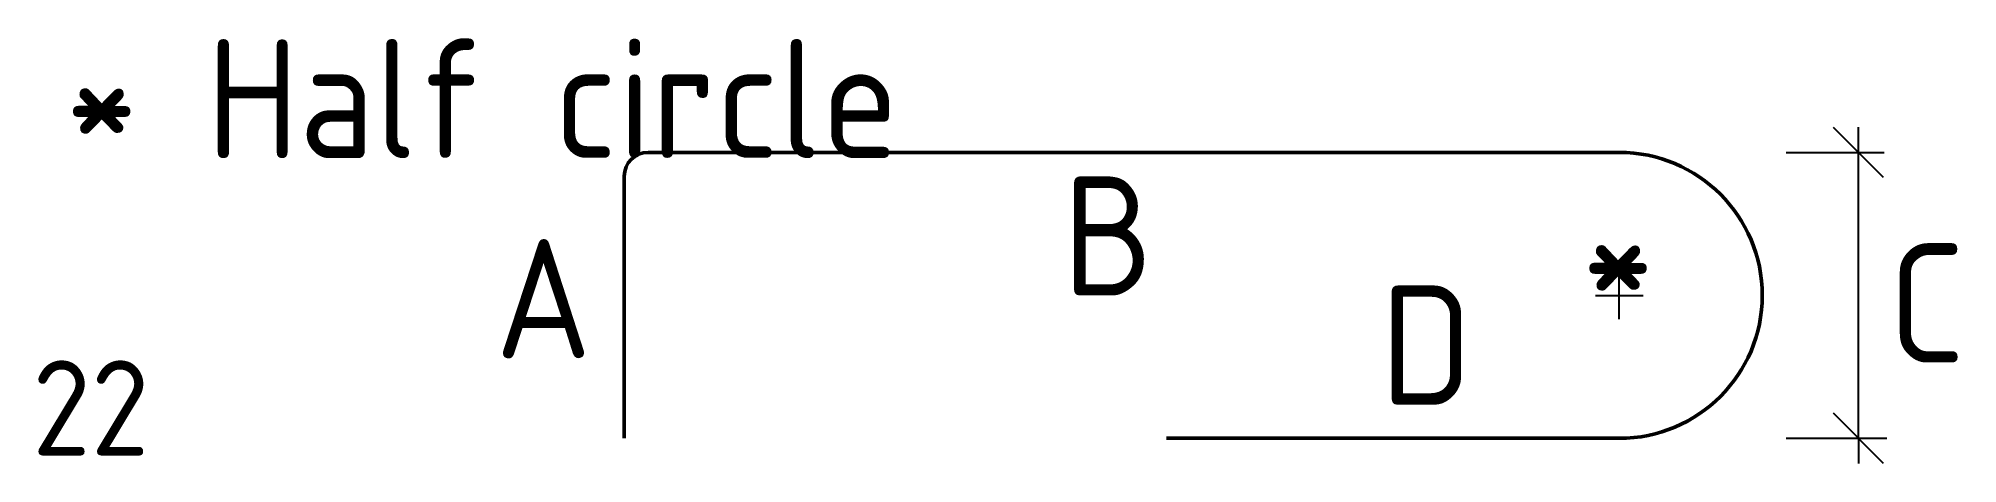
# Model space of a CAD drawing. Extents: x 234219 to 234622, y -42192 to -42103.
import ezdxf
from ezdxf.enums import TextEntityAlignment as Align

# ---------------------------------------------------------------- set-up
doc = ezdxf.new("R2010")
doc.units = 0
doc.layers.add('posedit.mtr.bar', color=7, linetype='Continuous', lineweight=50)
doc.layers.add('posedit.mtr.hidden', color=144, linetype='Continuous', plot=False)
doc.layers.add('posedit.mtr.lenght', color=183, linetype='Continuous')
doc.layers.add('posedit.mtr.text', color=3, linetype='Continuous')
doc.styles.add('posedit.ISOCPEUR', font='isocpeur.ttf', dxfattribs={"width": 0.9})

msp = doc.modelspace()

# ---------------------------------------------------------------- linework, layer by layer
at = {"layer": 'posedit.mtr.bar'}
for p, q in [((234346.72, -42126.66), (234550.56, -42126.66)), ((234341.72, -42131.66), (234341.72, -42186.66)), ((234550.56, -42186.66), (234455.56, -42186.66))]:
    msp.add_line(p, q, dxfattribs=at)
for centre, radius, start, end in [((234346.72, -42131.66), 5, 90, 180), ((234550.56, -42156.66), 30, 270, 90)]:
    msp.add_arc(centre, radius, start, end, dxfattribs=at)
at = {"layer": 'posedit.mtr.lenght'}
for p, q in [((234606.04, -42131.91), (234595.54, -42121.41)), ((234600.79, -42126.66), (234600.79, -42121.36)), ((234585.56, -42126.66), (234606.13, -42126.66)), ((234600.79, -42186.66), (234600.79, -42126.66)), ((234550.56, -42161.66), (234550.56, -42151.66)), ((234545.56, -42156.66), (234555.56, -42156.66)), ((234606.04, -42191.91), (234595.54, -42181.41)), ((234585.56, -42186.66), (234606.72, -42186.66)), ((234600.79, -42186.66), (234600.79, -42191.97))]:
    msp.add_line(p, q, dxfattribs=at)
msp.add_lwpolyline([(234566.94, -42140.16, 0, 4, 0), (234558.49, -42148.67, 0, 0, 0), (234550.56, -42156.66, 0, 0, 0)], format="xyseb", dxfattribs=at)

# ---------------------------------------------------------------- texts
at = {"layer": 'posedit.mtr.hidden', "color": 144, "style": 'posedit.ISOCPEUR', "width": 0.9}
msp.add_text('22', height=20, dxfattribs=at).set_placement((234217.48, -42190.3))
at = {"layer": 'posedit.mtr.text', "style": 'posedit.ISOCPEUR', "width": 0.9}
for s, p in [('* Half circle', (234224.4, -42115.36)), ('*', (234542.65, -42148.28))]:
    msp.add_text(s, height=25, dxfattribs=at).set_placement(p, align=Align.MIDDLE_LEFT)
for tag, p in [('B', (234443.28, -42144.16)), ('D', (234510.06, -42167.08))]:
    msp.add_attdef(tag, text='', height=25, dxfattribs=at).set_placement(p, align=Align.MIDDLE_CENTER)
msp.add_attdef('A', text='', height=25, dxfattribs=at).set_placement((234334.89, -42157.34), align=Align.MIDDLE_RIGHT)
msp.add_attdef('C', text='', height=25, dxfattribs=at).set_placement((234607.02, -42158.28), align=Align.MIDDLE_LEFT)

doc.saveas('drawing.dxf')
